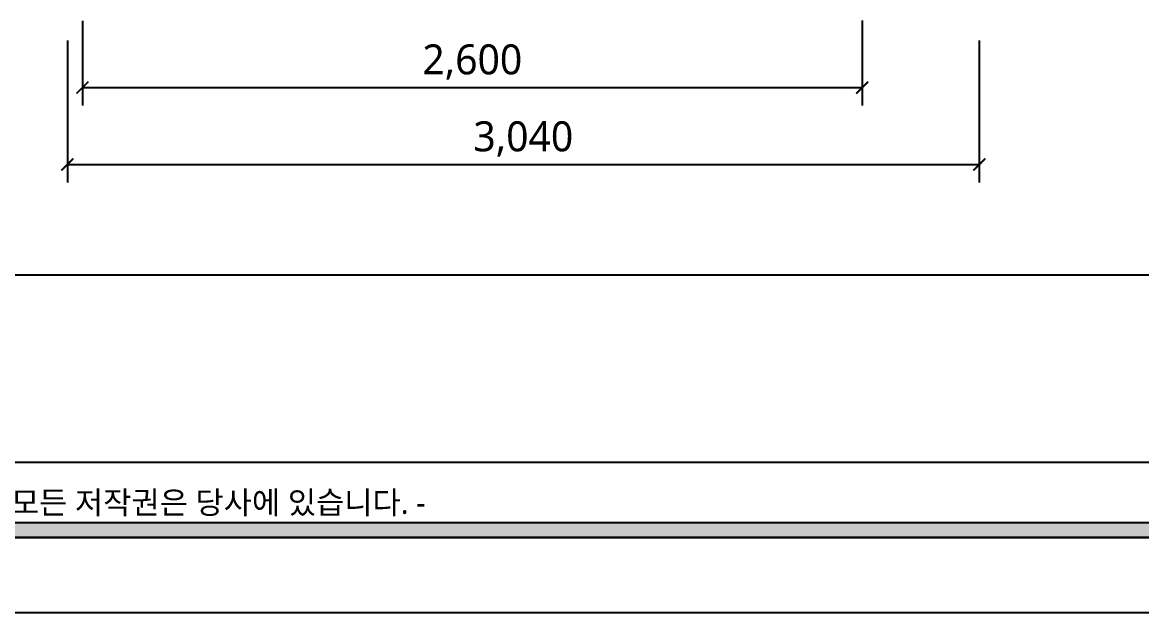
# Model space of a CAD drawing. Header units: millimetres. Extents: x 0 to 460473, y -68369 to 85219.
# Drawn here: x 230084 to 233815, y -41941 to -39974 of the extents above; entities that cross this region are included whole.
import ezdxf
from ezdxf.enums import TextEntityAlignment as Align

# ---------------------------------------------------------------- set-up
doc = ezdxf.new("R2010")
doc.units = ezdxf.units.MM
doc.header["$LTSCALE"] = 50
doc.linetypes.add('HIDDEN2', pattern=[0.1875, 0.125, -0.0625])
doc.layers.add('00', color=7, linetype='Continuous', lineweight=0)
for name, color, linetype in [('DIM', 7, 'Continuous'), ('FORM(YOURNAME)-11', 1, 'Continuous'), ('hid', 8, 'HIDDEN2'), ('text', 7, 'Continuous')]:
    doc.layers.add(name, color=color, linetype=linetype)
doc.styles.add('NEW 맑은고딕', font='malgun.ttf')
doc.styles.add('맑은 고딕', font='malgun.ttf')
doc.dimstyles.new('DH IN40', dxfattribs={"dimscale": 40, "dimtxt": 2.5, "dimasz": 1, "dimexe": 1.5, "dimexo": 1.5, "dimtad": 1, "dimdec": 7, "dimlunit": 6, "dimtxsty": '맑은 고딕', "dimblk": 'ARCHTICK', "dimcen": 2.5, "dimclrd": 256, "dimclre": 256, "dimclrt": 256, "dimadec": 0, "dimazin": 0, "dimtfac": 1, "dimtdec": 7, "dimtix": 1, "dimtmove": 0, "dimatfit": 3, "dimldrblk": 'ARCHTICK', "dimfxl": 1, "dimtfillclr": 1, "dimlwd": -1, "dimlwe": -1, "dimarcsym": 0})

# ---------------------------------------------------------------- blocks, each defined once
blk = doc.blocks.new('FORM-PLAN')
at = {"layer": 'hid'}
h = blk.add_hatch(color=256, dxfattribs=at)
h.dxf.hatch_style = 1
h.paths.add_polyline_path([(-71444, 55115), (10556, 55115), (10556, 54915), (-71444, 54915)])
h.paths.add_polyline_path([(-71444, -2085), (10556, -2085), (10556, -2285), (-71444, -2285)])
at = {"layer": 'Defpoints', "color": 158}
blk.add_line((1346, -1285), (-71444, -1285), dxfattribs=at)
blk.add_lwpolyline([(-69444, 53115), (-64, 53115), (-64, 1215), (-69444, 1215)], close=True, dxfattribs=at)
at = {"layer": 'FORM(YOURNAME)-11', "color": 250}
blk.add_lwpolyline([(-72444, -3285), (11556, -3285), (11556, 56115), (-72444, 56115)], close=True, dxfattribs=at)
at = {"layer": 'hid', "color": 158}
blk.add_lwpolyline([(-71444, -2285), (10556, -2285), (10556, 55115), (-71444, 55115)], close=True, dxfattribs=at)
at = {"layer": 'hid'}
blk.add_lwpolyline([(-71444, -2085), (10556, -2085), (10556, -2285), (-71444, -2285)], close=True, dxfattribs=at)
at = {"layer": '00', "style": 'NEW 맑은고딕'}
for tag, p in [('1', (9905, 18188)), ('2', (9905, 17544)), ('3', (9905, 16257)), ('4', (9905, 14326)), ('5', (9905, 12009)), ('6', (9905, 9757)), ('7', (9905, 7504)), ('8', (9905, 5252)), ('9', (9905, 2999)), ('10', (5655, 811)), ('11', (9905, 747)), ('12', (5655, -1441)), ('13', (9905, -1441))]:
    blk.add_attdef(tag, text='', height=520, dxfattribs=at).set_placement(p, align=Align.MIDDLE_RIGHT)
at = {"layer": 'text', "insert": (-48464, -1667), "char_height": 300, "width": 36067.07, "attachment_point": 1, "style": 'NEW 맑은고딕'}
blk.add_mtext("- 본 도서는 어떠한 경우에도 무단으로 도용할 수 없으며 도용시 '지적재산권' 보호에 관한 법률에 의거, 법적 분쟁이 발생합니다.  또한 본 도서에 관한 모든 저작권은 당사에 있습니다. -", dxfattribs=at)
blk = doc.blocks.new('_ArchTick')
at = {"color": 0, "linetype": 'ByBlock', "const_width": 0.15}
blk.add_lwpolyline([(-0.5, -0.5), (0.5, 0.5)], dxfattribs=at)
blk = doc.blocks.new('*D368')
at = {"layer": 'Defpoints', "color": 0, "transparency": 16777216}
for p in [(230234, -39973.8), (233274, -39973.8), (233274, -40447.5)]:
    blk.add_point(p, dxfattribs=at)
at = {"layer": 'DIM', "transparency": 16777216}
for p, q in [((230234, -40033.8), (230234, -40507.5)), ((233274, -40033.8), (233274, -40507.5)), ((230234, -40447.5), (233274, -40447.5))]:
    blk.add_line(p, q, dxfattribs=at)
at = {"layer": 'DIM', "transparency": 16777216, "xscale": 40, "yscale": 40, "zscale": 40, "rotation": 180}
blk.add_blockref('_ArchTick', (230234, -40447.5), dxfattribs=at)
at = {"layer": 'DIM', "transparency": 16777216, "xscale": 40, "yscale": 40, "zscale": 40}
blk.add_blockref('_ArchTick', (233274, -40447.5), dxfattribs=at)
at = {"layer": 'DIM', "transparency": 16777216, "insert": (231754, -40362.4), "char_height": 100, "attachment_point": 5, "style": '맑은 고딕'}
blk.add_mtext('3,040', dxfattribs=at)
blk = doc.blocks.new('*D380')
at = {"layer": 'Defpoints', "color": 0, "transparency": 16777216}
for p in [(230284, -39908.3), (232884, -39907.8), (232884, -40191)]:
    blk.add_point(p, dxfattribs=at)
at = {"layer": 'DIM', "transparency": 16777216}
for p, q in [((230284, -39968.3), (230284, -40251)), ((232884, -39967.8), (232884, -40251)), ((230284, -40191), (232884, -40191))]:
    blk.add_line(p, q, dxfattribs=at)
at = {"layer": 'DIM', "transparency": 16777216, "xscale": 40, "yscale": 40, "zscale": 40, "rotation": 180}
blk.add_blockref('_ArchTick', (230284, -40191), dxfattribs=at)
at = {"layer": 'DIM', "transparency": 16777216, "xscale": 40, "yscale": 40, "zscale": 40}
blk.add_blockref('_ArchTick', (232884, -40191), dxfattribs=at)
at = {"layer": 'DIM', "transparency": 16777216, "insert": (231584, -40106), "char_height": 100, "attachment_point": 5, "style": '맑은 고딕'}
blk.add_mtext('2,600', dxfattribs=at)

msp = doc.modelspace()

# ---------------------------------------------------------------- block references
at = {"xscale": 0.2500000000000001, "yscale": 0.2500000000000001, "zscale": 0.2500000000000001}
msp.add_blockref('FORM-PLAN', (235991.00267181, -41120.09862638), dxfattribs=at)

# ---------------------------------------------------------------- dimensions: what is measured, and where the dimension line sits
at = {"layer": 'DIM'}
for base, p1, p2, picture, middle in [((232883.9986514582, -40191.0343943705), (230283.9986514582, -39908.2628063407), (232883.9986514582, -39907.76328172), '*D380', (231583.9986514582, -40105.9800465444)), ((233273.9986514582, -40447.4973752886), (230233.9986514582, -39973.8333591542), (233273.9986514582, -39973.8333591542), '*D368', (231753.9986514582, -40362.4430274625))]:
    dim = msp.add_linear_dim(base=base, p1=p1, p2=p2, dimstyle='DH IN40', dxfattribs=at)
    dim.commit()
    dim.dimension.update_dxf_attribs({"geometry": picture, "text_midpoint": middle})

doc.saveas('drawing.dxf')
